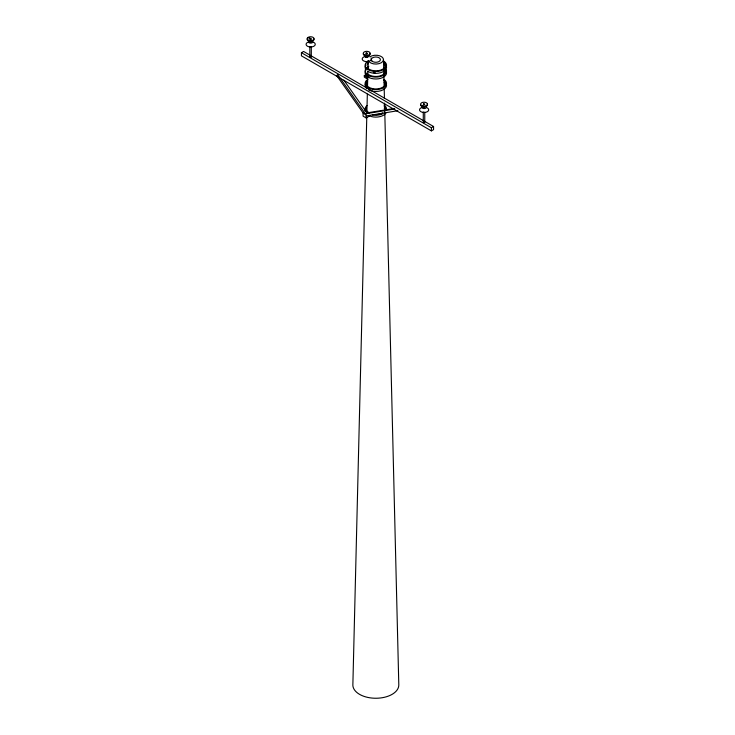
<?xml version="1.0" encoding="UTF-8"?>
<svg xmlns="http://www.w3.org/2000/svg" width="735" height="735" viewBox="0 0 735 735"><rect width="100%" height="100%" fill="white"/><g stroke="black" fill="none" stroke-linecap="round" stroke-linejoin="round"><path stroke-width="1.1" d="M366.774 117.104L352.855 685.213A22.978 13.267 0 0 0 376.228 698.25A22.978 13.267 0 0 0 398.802 684.754L384.561 103.157M366.912 111.362L367.335 94.153M367.528 86.114L367.73 78.085M367.84 73.491L367.895 71.194M367.95 68.897L368.143 60.867M309.821 56.705L311.309 56.926L309.83 56.935L309.821 46.47M365.947 53.94L367.426 53.921M365.947 57.008L366.489 56.696M423.277 104.673L424.756 104.664M424.756 112.17L424.756 122.405L423.479 122.607L423.81 121.863M301.433 52.709L303.592 51.459L433.567 126.503L433.567 129.626L431.408 130.876L301.433 55.842L301.433 52.709L431.408 127.752L433.567 126.503M367.307 74.713L368.75 75.549L368.75 77.065L366.471 78.379L364.303 77.129L364.303 75.613L366.581 74.299M364.303 75.613L366.471 76.863L368.75 75.549M366.195 117.94L366.195 114.89L363.09 113.098L363.09 116.148L366.195 117.94L369.503 116.029M310.363 41.38C308.553 42.042 312.044 42.768 311.098 41.491M366.489 75.154C364.679 75.815 368.171 76.541 367.224 75.264M423.81 106.86C422 107.521 425.501 108.247 424.554 106.97M366.728 112.933L394.236 108.422M365.102 113.87L394.805 109M365.984 115.955L397.883 110.719M366.397 111.187L369.503 112.979M367.224 56.806L366.903 57.55L365.956 57.238M343.879 80.179L367.353 113.429M365.736 114.366L337.696 74.658L336.74 75.622L363.476 113.493M383.486 59.563L384.139 85.949M384.194 88.246L384.442 98.563M311.309 39.414L310.363 38.881L309.83 39.424M431.408 127.752L431.408 130.876M423.277 111.95L423.277 122.185M366.471 76.863L366.471 78.379M311.309 46.691L311.309 56.926M369.87 56.861A7.662 4.419 0 0 1 381.897 56.935A7.662 4.419 0 0 1 378.984 63.669A7.662 4.419 0 0 1 368.308 60.472M383.468 61.896A9.638 5.568 0 0 1 380.647 70.11A9.638 5.568 0 0 1 366.921 67.409A10.722 6.192 0 0 1 368.841 66.233M366.921 63.173A9.638 5.568 0 0 1 368.198 61.896M383.955 61.253A10.722 6.192 0 0 1 383.174 69.807A10.722 6.192 0 0 1 368.336 69.724A10.722 6.192 0 0 1 367.849 61.161M386.371 66.021A10.722 6.192 0 0 1 380.491 72.747A10.722 6.192 0 0 1 367.702 71.212M366.177 69.862A10.722 6.192 0 0 1 365.708 65.13M375.319 72.728A9.638 5.568 0 0 1 373.334 72.544M366.921 65.057A9.638 5.568 0 0 1 368.198 63.77M383.468 63.77A9.638 5.568 0 0 1 385.434 67.666M384.175 70.018A9.638 5.568 0 0 1 385.434 73.298M385.14 69.485A9.638 5.568 0 0 1 378.92 76.192A9.638 5.568 0 0 1 366.921 73.041M366.921 68.805A9.638 5.568 0 0 1 368.198 67.528M386.371 71.644A10.722 6.192 0 0 1 380.491 78.379A10.722 6.192 0 0 1 367.702 76.835M366.177 75.484A10.722 6.192 0 0 1 365.708 70.753M386.371 69.77A10.722 6.192 0 0 1 375.034 77.092A10.722 6.192 0 0 1 365.708 68.879M366.232 85.774A9.638 5.568 0 0 1 367.482 82.495M384.175 82.495A9.638 5.568 0 0 1 385.434 85.774M386.371 84.13A10.722 6.192 0 0 1 380.978 90.708A10.722 6.192 0 0 1 368.465 89.78M366.875 88.687A10.722 6.192 0 0 1 365.708 83.239M383.468 80.005A9.638 5.568 0 0 1 382.659 87.336A9.638 5.568 0 0 1 369.971 87.823A9.638 5.568 0 0 1 367.482 80.62M383.955 79.362A10.722 6.192 0 0 1 383.174 87.915A10.722 6.192 0 0 1 368.336 87.832A10.722 6.192 0 0 1 367.849 79.27M385.958 112.96A10.722 6.192 0 0 1 369.328 115.845M365.111 111.013A10.722 6.192 0 0 1 365.708 108.872M366.232 111.417A9.638 5.568 0 0 1 366.526 109.478M384.175 108.137A9.638 5.568 0 0 1 385.14 109.478M382.65 112.979A9.638 5.568 0 0 1 375.319 114.596M369.016 112.979A9.638 5.568 0 0 1 366.526 107.604M384.175 106.263A9.638 5.568 0 0 1 385.14 110.48M382.825 113.732A10.722 6.192 0 0 1 372.296 114.89M366.875 112.446A10.722 6.192 0 0 1 366.976 105.555M383.955 105.004A10.722 6.192 0 0 1 386.408 110.057M313.533 42.262A4.594 2.655 0 0 1 313.716 46.323A4.594 2.655 0 0 1 306.752 45.717A4.594 2.655 0 0 1 308.985 41.867M312.044 40.838A2.196 1.268 0 0 1 312.127 42.786A2.196 1.268 0 0 1 308.792 42.492A2.196 1.268 0 0 1 309.867 40.655M313.771 38.587A3.445 1.984 0 0 1 311.916 41.178A3.445 1.984 0 0 1 307.423 40.103A3.445 1.984 0 0 1 309.279 37.513M427.228 104.058A3.445 1.984 0 0 1 424.499 106.795A3.445 1.984 0 0 1 420.631 104.563M426.98 107.742A4.594 2.655 0 0 1 427.164 111.803A4.594 2.655 0 0 1 420.2 111.196A4.594 2.655 0 0 1 422.441 107.347M425.491 106.318A2.196 1.268 0 0 1 425.574 108.266A2.196 1.268 0 0 1 422.248 107.971A2.196 1.268 0 0 1 423.314 106.134M368.841 55.437A2.196 1.268 0 0 1 366.471 57.155A2.196 1.268 0 0 1 365.075 55.107M371.074 58.001A4.594 2.655 0 0 1 368.474 61.446A4.594 2.655 0 0 1 362.52 59.948A4.594 2.655 0 0 1 365.111 56.503M369.898 53.324A3.445 1.984 0 0 1 367.169 56.053A3.445 1.984 0 0 1 363.31 53.83M310.023 38.367C309.701 40.232 312.77 37.807 310.023 38.367M366.14 52.966C365.828 54.831 368.896 52.405 366.14 52.966M423.47 103.846C423.158 105.711 426.226 103.286 423.47 103.846M371.892 61.005A4.594 2.655 0 0 0 379.848 60.931A4.594 2.655 0 0 0 375.75 56.99A4.594 2.655 0 0 0 371.892 61.005M308.507 40.296A3.445 1.984 0 0 0 314.01 38.983A3.445 1.984 0 0 0 309.279 36.888A3.445 1.984 0 0 0 308.507 40.296M421.954 105.776A3.445 1.984 0 0 0 427.458 104.453A3.445 1.984 0 0 0 422.726 102.358A3.445 1.984 0 0 0 421.954 105.776M364.624 54.895A3.445 1.984 0 0 0 370.137 53.572A3.445 1.984 0 0 0 365.405 51.478A3.445 1.984 0 0 0 364.624 54.895"/></g></svg>
